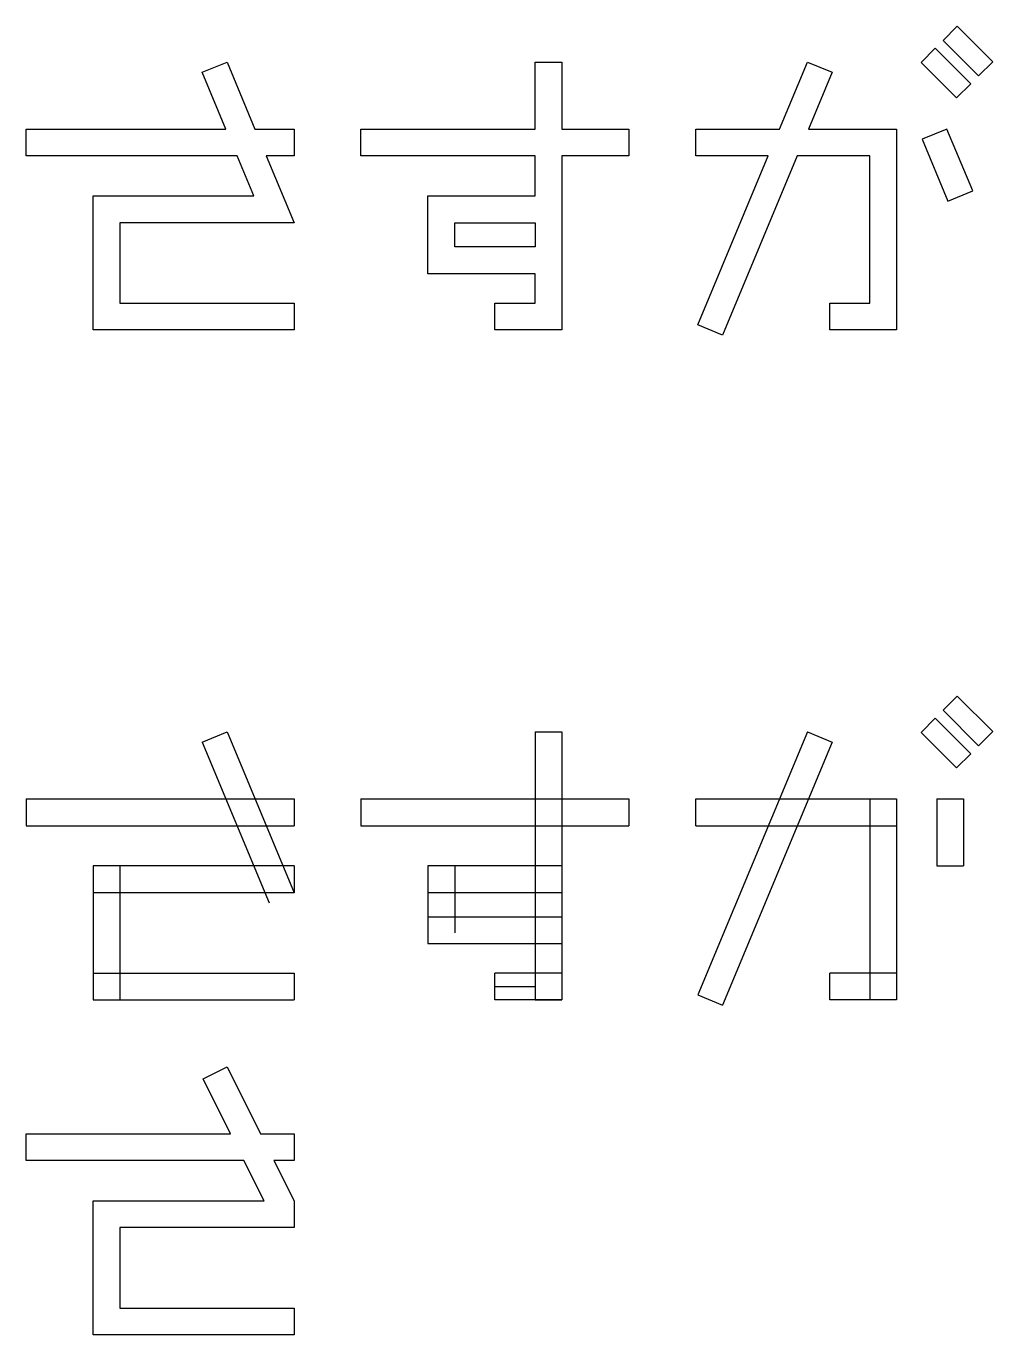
# Model space of a CAD drawing. Header units: inches. Extents: x 20 to 27.22, y 5.5 to 15.27.
import ezdxf

# ---------------------------------------------------------------- set-up
doc = ezdxf.new("R2010")
doc.units = ezdxf.units.IN
doc.header["$MEASUREMENT"] = 0

msp = doc.modelspace()

# ---------------------------------------------------------------- linework, layer by layer
for p, q in [((26.8471, 10.1615), (26.9532, 10.2675)), ((26.9532, 10.2675), (27.2183, 10.0024)), ((26.8471, 10.1615), (27.1123, 9.8963)), ((26.6823, 9.9967), (26.7884, 10.1028)), ((26.7884, 10.1028), (27.0536, 9.8376)), ((21.3154, 9.9231), (21.5, 10)), ((21.5, 10), (22, 8.8)), ((23.8, 10), (23.8, 8)), ((23.8, 10), (24, 10)), ((24, 10), (24, 8)), ((25.8333, 10), (25.016, 8.0385)), ((25.8333, 10), (26.0179, 9.9231)), ((26.6823, 9.9967), (26.9475, 9.7315)), ((27.1123, 9.8963), (27.2183, 10.0024)), ((21.3154, 9.9231), (21.8154, 8.7231)), ((26.0179, 9.9231), (25.2006, 7.9615)), ((26.9475, 9.7315), (27.0536, 9.8376)), ((20, 9.5), (22, 9.5)), ((20, 9.5), (20, 9.3)), ((22, 9.5), (22, 9.3)), ((22.5, 9.5), (24.5, 9.5)), ((22.5, 9.5), (22.5, 9.3)), ((24.5, 9.5), (24.5, 9.3)), ((25, 9.5), (26.5, 9.5)), ((25, 9.3), (25, 9.5)), ((26.3, 9.5), (26.3, 8)), ((26.5, 9.5), (26.5, 8)), ((26.8, 9.5), (26.8, 9)), ((26.8, 9.5), (27, 9.5)), ((27, 9.5), (27, 9)), ((20, 9.3), (22, 9.3)), ((22.5, 9.3), (24.5, 9.3)), ((25, 9.3), (26.5, 9.3)), ((22, 9), (20.5, 9)), ((20.5, 9), (20.5, 8)), ((20.7, 9), (20.7, 8)), ((22, 9), (22, 8.8)), ((24, 9), (23, 9)), ((23, 9), (23, 8.5)), ((23.2, 9), (23.2, 8.5)), ((26.8, 9), (27, 9)), ((22, 8.8), (20.5, 8.8)), ((24, 8.8), (23, 8.8)), ((23, 8.6198), (24, 8.6198)), ((23, 8.5), (23, 8.4198)), ((23, 8.4198), (24, 8.4198)), ((20.5, 8.2), (22, 8.2)), ((22, 8.2), (22, 8)), ((24, 8.2), (23.5, 8.2)), ((23.5, 8), (23.5, 8.2)), ((26.5, 8.2), (26, 8.2)), ((26, 8), (26, 8.2)), ((23.5, 8.1), (23.8, 8.1)), ((25.016, 8.0385), (25.2006, 7.9615)), ((20.5, 8), (22, 8)), ((24, 8), (23.5, 8)), ((23.8, 8), (24, 8)), ((26.5, 8), (26, 8))]:
    msp.add_line(p, q)
for points in [[(26.8471, 15.1615), (26.9532, 15.2675), (27.2183, 15.0024), (27.1123, 14.8963), (26.8471, 15.1615)], [(26.6823, 14.9967), (26.7884, 15.1028), (27.0536, 14.8376), (26.9475, 14.7315), (26.6823, 14.9967)], [(20, 14.3), (20, 14.5), (21.4917, 14.5), (21.3154, 14.9231), (21.5, 15), (21.7083, 14.5), (22, 14.5), (22, 14.3), (21.7917, 14.3), (22, 13.8), (20.7, 13.8), (20.7, 13.2), (22, 13.2), (22, 13), (20.5, 13), (20.5, 14), (21.7, 14), (21.575, 14.3), (20, 14.3)], [(25, 14.5), (25.625, 14.5), (25.8333, 15), (26.0179, 14.9231), (25.8417, 14.5), (26.5, 14.5), (26.5, 13), (26, 13), (26, 13.2), (26.3, 13.2), (26.3, 14.3), (25.7583, 14.3), (25.2006, 12.9615), (25.016, 13.0385), (25.5417, 14.3), (25, 14.3), (25, 14.5)], [(20, 7), (21.5264, 7), (21.3211, 7.4106), (21.5, 7.5), (21.75, 7), (22, 7), (22, 6.8), (21.85, 6.8), (22, 6.5), (22, 6.3), (20.7, 6.3), (20.7, 5.7), (22, 5.7), (22, 5.5), (20.5, 5.5), (20.5, 6.5), (21.7764, 6.5), (21.6264, 6.8), (20, 6.8), (20, 7)]]:
    msp.add_lwpolyline(points)
for points in [[(22.5, 14.5), (23.8, 14.5), (23.8, 15), (24, 15), (24, 14.5), (24.5, 14.5), (24.5, 14.3), (24, 14.3), (24, 13), (23.5, 13), (23.5, 13.2), (23.8, 13.2), (23.8, 13.4198), (23, 13.4198), (23, 14), (23.8, 14), (23.8, 14.3), (22.5, 14.3)], [(26.8755, 14.5), (26.6909, 14.4231), (26.8832, 13.9615), (27.0679, 14.0385)], [(23.2, 13.8), (23.8, 13.8), (23.8, 13.6198), (23.2, 13.6198)]]:
    msp.add_lwpolyline(points, close=True)

doc.saveas('drawing.dxf')
